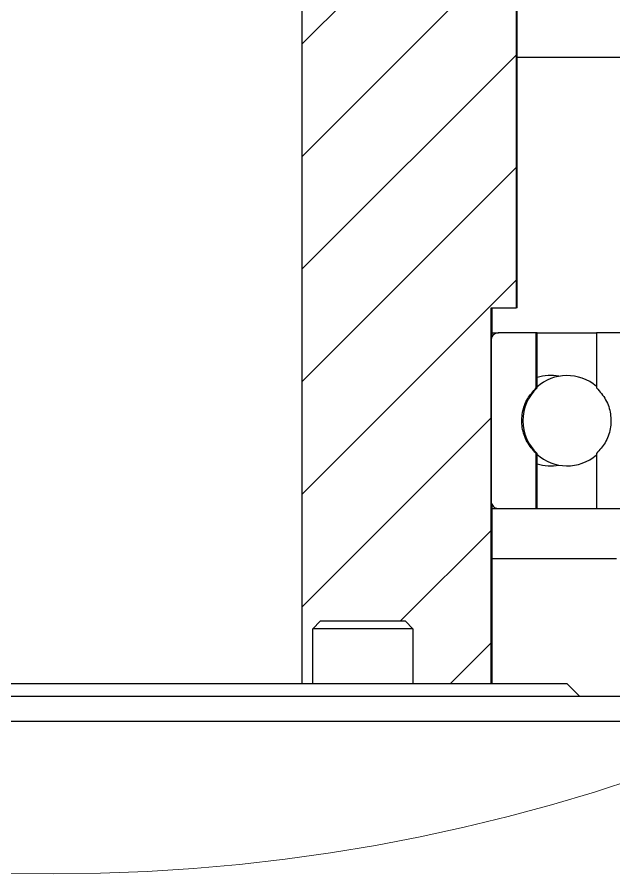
# Model space of a CAD drawing. Header units: millimetres. Extents: x -48 to 1187, y 2 to 839.
# Drawn here: x 607.75 to 631.56, y 110.95 to 145.13 of the extents above; entities that cross this region are included whole.
import ezdxf

# ---------------------------------------------------------------- set-up
doc = ezdxf.new("R2010")
doc.units = ezdxf.units.MM

# ---------------------------------------------------------------- blocks, each defined once
blk = doc.blocks.new('SW_HATCH_5')
at = {"color": 0, "linetype": 'Continuous', "lineweight": 18}
for p, q in [((-33.238, 16.153), (-24.703, 24.689)), ((-33.238, 11.663), (-24.703, 20.199)), ((-33.238, 7.173), (-24.703, 15.709)), ((-33.238, 2.683), (-24.703, 11.218)), ((-33.238, -1.807), (-24.703, 6.728)), ((-33.238, -6.297), (-25.705, 1.236)), ((-29.329, -6.878), (-25.705, -3.254)), ((-27.339, -9.378), (-25.705, -7.744))]:
    blk.add_line(p, q, dxfattribs=at)

msp = doc.modelspace()

# ---------------------------------------------------------------- linework, layer by layer
at = {"color": 7, "linetype": 'Continuous', "lineweight": 25}
for p, q in [((619.122708, 118.530367), (619.122708, 243.530363)), ((627.658391, 233.530365), (627.658391, 133.530365)), ((627.700144, 133.530365), (627.700144, 148.530365)), ((627.700144, 143.530365), (632.667297, 143.530365)), ((626.65599, 118.530367), (626.65599, 133.530365)), ((626.65599, 133.530365), (627.658391, 133.530365)), ((626.700127, 132.382993), (626.700127, 133.530365)), ((627.700144, 133.530365), (627.658391, 133.530365)), ((626.700127, 132.530365), (626.956755, 132.530365)), ((628.460133, 132.530365), (626.956755, 132.530365)), ((628.460133, 130.338274), (628.460133, 132.530365)), ((628.500128, 132.530365), (628.460133, 132.530365)), ((628.500128, 130.338274), (628.500128, 132.530365)), ((628.500128, 132.530365), (630.864555, 132.530365)), ((630.864555, 132.530365), (630.864555, 130.338274)), ((632.36686, 132.530365), (630.864555, 132.530365)), ((626.65599, 132.230366), (626.65599, 125.830365)), ((628.500128, 130.338274), (628.460133, 130.338274)), ((628.500128, 127.722457), (628.460133, 127.722457)), ((628.460133, 125.530366), (628.460133, 127.722457)), ((628.500128, 125.530366), (628.500128, 127.722457)), ((630.864555, 127.722457), (630.864555, 125.530366)), ((626.700127, 118.530367), (626.700127, 125.680542)), ((626.700127, 125.530366), (626.956755, 125.530366)), ((626.956755, 125.530366), (628.460133, 125.530366)), ((628.460133, 125.530366), (630.864555, 125.530366)), ((628.500128, 125.530366), (628.460133, 125.530366)), ((630.864555, 125.530366), (632.36686, 125.530366)), ((626.700127, 123.530365), (631.66582, 123.530365)), ((619.540984, 120.730367), (619.841004, 121.030364)), ((621.540988, 121.030364), (619.841004, 121.030364)), ((623.241002, 121.030364), (621.540988, 121.030364)), ((623.241002, 121.030364), (623.540992, 120.730367)), ((619.540984, 118.530367), (619.540984, 120.730367)), ((623.540992, 120.730367), (619.540984, 120.730367)), ((623.540992, 120.730367), (623.540992, 118.530367)), ((609.200144, 118.530367), (588.70014, 118.530367)), ((629.700119, 118.530367), (609.200144, 118.530367)), ((629.700119, 118.530367), (630.200142, 118.030366)), ((609.200144, 118.030366), (580.20013, 118.030366)), ((638.200128, 118.030366), (609.200144, 118.030366)), ((638.261044, 117.030363), (580.139214, 117.030363))]:
    msp.add_line(p, q, dxfattribs=at)
at = {"color": 7, "linetype": 'Continuous', "lineweight": 18}
msp.add_circle((609.200173, 183.526684), 72.572572, dxfattribs=at)
at = {"color": 7, "linetype": 'Continuous', "lineweight": 25}
for centre, radius, start, end in [((629.690792, 129.03038), 1.799984, 49.3001792, 132.2279973), ((629.039356, 129.030344), 1.800022, 79.5745391, 107.4316161), ((629.700109, 129.030365), 1.774987, 132.5357875, 227.4642125), ((629.690792, 129.030344), 1.799979, 227.9049788, 310.6999613), ((629.039364, 129.030461), 1.800095, 252.5688361, 280.4247629)]:
    msp.add_arc(centre, radius, start, end, dxfattribs=at)
for points, knots in [([(626.956755, 132.530365), (626.950425, 132.530239), (626.910369, 132.529443), (626.836989, 132.51171), (626.750135, 132.456318), (626.68707, 132.375206), (626.659045, 132.295093), (626.656724, 132.245925), (626.65599, 132.230366)], [0, 0, 0, 0, 0.040424717, 0.255816973, 0.471198688, 0.686197505, 0.900700199, 1, 1, 1, 1]), ([(628.460133, 127.722457), (628.326268, 127.871556), (628.058461, 128.169838), (627.87265, 128.75442), (627.881213, 129.356584), (628.077915, 129.919107), (628.336319, 130.202491), (628.460133, 130.338274)], [0, 0, 0, 0, 0.203384376, 0.406883647, 0.610109847, 0.81318448, 1, 1, 1, 1]), ([(630.864555, 130.338274), (630.998373, 130.189152), (631.266082, 129.890828), (631.451731, 129.306174), (631.443151, 128.703855), (631.246469, 128.141375), (630.988184, 127.858065), (630.864555, 127.722457)], [0, 0, 0, 0, 0.20338887, 0.406886107, 0.610201289, 0.813421666, 1, 1, 1, 1]), ([(626.65599, 125.830365), (626.658397, 125.801781), (626.663634, 125.739592), (626.708159, 125.651971), (626.780688, 125.580397), (626.868014, 125.537511), (626.929239, 125.532581), (626.956755, 125.530366)], [0, 0, 0, 0, 0.181981345, 0.395930056, 0.610077812, 0.824754449, 1, 1, 1, 1])]:
    msp.add_open_spline(points, degree=3, knots=knots, dxfattribs=at)

# ---------------------------------------------------------------- block references
at = {"color": 7, "linetype": 'Continuous', "lineweight": 18}
msp.add_blockref('SW_HATCH_5', (652.36094, 127.908351), dxfattribs=at)

doc.saveas('drawing.dxf')
